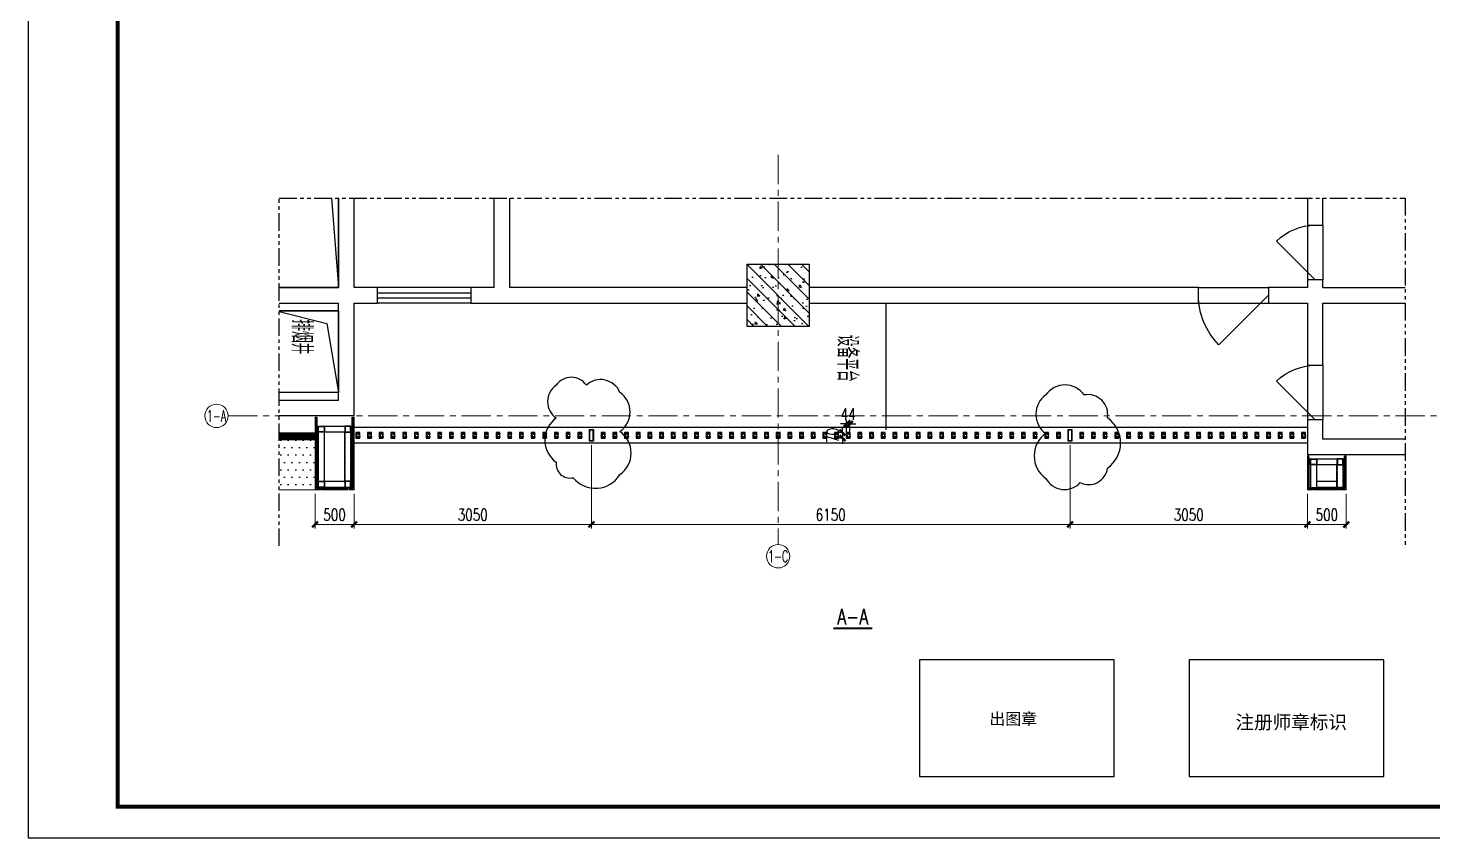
# Model space of a CAD drawing. Header units: millimetres. Extents: x 105307 to 134823, y 171302 to 228148.
# Drawn here: x 105323 to 123374, y 171302 to 181707 of the extents above; entities that cross this region are included whole.
import ezdxf
from ezdxf.enums import TextEntityAlignment as Align

# ---------------------------------------------------------------- set-up
doc = ezdxf.new("R2010")
doc.units = ezdxf.units.MM
for name, pattern in [('CENTER', [2, 1.25, -0.25, 0.25, -0.25]), ('DOTE', [2.42, 2, -0.2, 0.02, -0.2]), ('HIDDEN', [0.375, 0.25, -0.125]), ('PHANTOM2', [1.25, 0.625, -0.125, 0.125, -0.125, 0.125, -0.125])]:
    doc.linetypes.add(name, pattern=pattern)
doc.layers.get('DEFPOINTS').update_dxf_attribs({"lineweight": 0})
for name, color, linetype in [('00_AXIS_轴线', 1, 'DOTE'), ('00_BL-J 玻璃截面', 122, 'Continuous'), ('00_GJ-J 钢截面', 30, 'Continuous'), ('00_SCREW_配件', 11, 'Continuous'), ('00_TC 填充', 252, 'Continuous'), ('00_ZDX 折断线', 6, 'PHANTOM2'), ('A-DIM_ELEV', 7, 'Continuous'), ('A-PUB_TEXT', 7, 'Continuous'), ('ATT', 13, 'Continuous'), ('DOTE', 1, 'DOTE'), ('G-1#-CO-(BF)$0$G-mlb-柱填充下', 251, 'Continuous'), ('J1--结构边线、平面开洞$0$A-HOLE', 7, 'Continuous'), ('J1-02-二至十层平面图$0$A-WALL', 4, 'Continuous'), ('J1-02-二至十层平面图$0$A-WINDOW', 2, 'Continuous'), ('J1-1栋立剖面图$0$A-LHATCH', 252, 'Continuous'), ('TXT', 7, 'Continuous'), ('XC', 3, 'Continuous'), ('填充', 8, 'Continuous')]:
    doc.layers.add(name, color=color, linetype=linetype)
for name, color, linetype, lineweight in [('00_BZ 标注', 1, 'Continuous', 20), ('00_JG  结构', 5, 'Continuous', 30), ('00_LB 铝板', 3, 'Continuous', 20), ('00_WZ 文字', 2, 'Continuous', 20), ('00_XC-T 型材投影', 143, 'Continuous', 40), ('00_XX 虚线', 8, 'HIDDEN', 9), ('00_ZX 轴线', 1, 'CENTER', 9), ('Gasket（胶）', 2, 'Continuous', 9), ('HATCH', 251, 'Continuous', 9)]:
    doc.layers.add(name, color=color, linetype=linetype, lineweight=lineweight)
doc.layers.add('noprint', color=8, linetype='Continuous', plot=False)
doc.layers.add('VHSoft_boundary', color=8, linetype='Continuous', plot=False)
doc.styles.add('AFDC', font='romans.shx', dxfattribs={"width": 0.75, "bigfont": 'chinese.shx'})
doc.styles.add('ST', font='')
doc.styles.add('省院标准字体1', font='romans.shx', dxfattribs={"width": 0.8, "bigfont": 'gbhzfs.shx'})
doc.styles.get('ST').set_extended_font_data('SimSun')
doc.dimstyles.new('DIM50', dxfattribs={"dimscale": 50, "dimtxt": 3, "dimasz": 1.5, "dimexe": 1, "dimexo": 1, "dimgap": 1, "dimtad": 1, "dimdec": 0, "dimzin": 12, "dimdsep": 46, "dimtxsty": 'AFDC', "dimblk": 'ARCHTICK', "dimcen": 1, "dimclrd": 1, "dimclre": 1, "dimclrt": 2, "dimadec": 0, "dimazin": 1, "dimtfac": 1, "dimtdec": 0, "dimtix": 1, "dimtmove": 2, "dimatfit": 3, "dimfxl": 0, "dimtolj": 1, "dimtzin": 0, "dimlwd": -1, "dimlwe": -1, "dimarcsym": 0})

# ---------------------------------------------------------------- blocks, each defined once
blk = doc.blocks.new('J1-02-二至十层平面图$0$$DorLib2D$00000114')
at = {"color": 0}
blk.add_line((0.5, 0), (-0.207, 0.707), dxfattribs=at)
blk.add_arc((0.5, 0), 1, 135, 180, dxfattribs=at)
blk = doc.blocks.new('J1-02-二至十层平面图$0$$WINLIB2D$00000001')
at = {"color": 0}
for points in [[(-0.5, 0.5), (-0.5, -0.5)], [(-0.5, 0.5), (0.5, 0.5)], [(0.5, -0.5), (0.5, 0.5)], [(0.5, 0.167), (-0.5, 0.167)], [(0.5, -0.167), (-0.5, -0.167)], [(-0.5, -0.5), (0.5, -0.5)]]:
    blk.add_lwpolyline(points, dxfattribs=at)
blk = doc.blocks.new('轴线')
at = {"layer": '00_BZ 标注', "color": 1}
blk.add_circle((0, 0.03), 3, dxfattribs=at)
at = {"layer": '00_WZ 文字', "style": 'AFDC', "width": 0.6}
blk.add_attdef('A', text='', height=3, dxfattribs=at).set_placement((0.01, 0.15), align=Align.MIDDLE)
blk = doc.blocks.new('xafefwf0214')
at = {"layer": '填充'}
h = blk.add_hatch(dxfattribs=at)
h.set_pattern_fill('ANSI37', color=256, scale=9.84375, angle=270)
h.set_pattern_definition([(135, (45952.6584, -174947.2089), (-0.870072797, -0.870072797), []), (225, (45952.6584, -174947.2089), (0.870072797, -0.870072797), [])])
edge = h.paths.add_edge_path()
edge.add_line((-20, 14), (-20, 12))
edge.add_line((-20, 12), (-20, 11))
edge.add_line((-20, 11), (-20, 11))
edge.add_line((-20, 11), (-20, 10))
edge.add_line((-20, 10), (-20, 10))
edge.add_line((-20, 10), (-20, 9))
edge.add_line((-20, 9), (-20, 9))
edge.add_line((-20, 9), (-20, 9))
edge.add_line((-20, 9), (-19, 8))
edge.add_line((-19, 8), (-19, 8))
edge.add_line((-19, 8), (-19, 8))
edge.add_line((-19, 8), (-18, 8))
edge.add_line((-18, 8), (-18, 8))
edge.add_line((-18, 8), (-17, 8))
edge.add_line((-17, 8), (-15, 8))
edge.add_arc((-15, 4), 3.9, 449.4316, 629.5127)
edge.add_line((-15, 0), (-27, 0))
edge.add_arc((-66, 26), 47.1, 327.0294, 345.4268)
h = blk.add_hatch(dxfattribs=at)
h.set_pattern_fill('HONEY', color=256, scale=9.84375, angle=270)
h.set_pattern_definition([(90, (45952.6584, -174947.7464), (-1.0656171914, 1.845703125), [1.23046875, -2.4609375]), (210, (45952.6584, -174947.7464), (-1.0656171984, -1.845703121), [1.23046875, -2.4609375]), (150, (45952.6584, -174947.7464), (-2.13123439, 4e-09), [-2.4609375, 1.23046875])])
edge = h.paths.add_edge_path()
edge.add_arc((-15, 4), 3.91, 180, 540, ccw=False)
for p, q in [((-11, 0), (0, 8)), ((-11, 8), (0, 0))]:
    blk.add_line(p, q, dxfattribs=at)
blk.add_lwpolyline([(-11, 0), (0, 0), (0, 8), (-11, 8)], close=True, dxfattribs=at)
blk.add_circle((-15, 4, 0), 3.91, dxfattribs=at)
blk.add_arc((-66, 26), 47.1, 327.0294, 345.4268, dxfattribs=at)
blk = doc.blocks.new('A$C56B20768')
at = {"layer": '00_TC 填充'}
h = blk.add_hatch(dxfattribs=at)
h.set_pattern_fill('ANSI32', color=256, scale=2)
h.set_pattern_definition([(45, (82730.632, -62140.806), (-6.7351921, 6.7351921), []), (45, (82735.122, -62140.806), (-6.7351921, 6.7351921), [])])
h.paths.add_polyline_path([(35, 75), (-35, 75), (-35, 5), (35, 5)], flags=16)
edge = h.paths.add_edge_path()
edge.add_line((35, 80), (-35, 80))
edge.add_arc((-35, 75), 5, 90, 180)
edge.add_line((-40, 75), (-40, 5))
edge.add_arc((-35, 5), 5, 180, 270)
edge.add_line((-35, 0), (35, 0))
edge.add_arc((35, 5), 5, 270, 360)
edge.add_line((40, 5), (40, 75))
edge.add_arc((35, 75), 5, 0, 90)
at = {"layer": '00_GJ-J 钢截面', "ltscale": 20}
blk.add_lwpolyline([(35, 80), (-35, 80, 0.414214), (-40, 75), (-40, 5, 0.414214), (-35, 0), (35, 0, 0.414214), (40, 5), (40, 75, 0.414214)], format="xyb", close=True, dxfattribs=at)
blk.add_lwpolyline([(35, 75), (-35, 75), (-35, 5), (35, 5)], close=True, dxfattribs=at)
blk = doc.blocks.new('*U21')
at = {"layer": 'HATCH'}
h = blk.add_hatch(dxfattribs=at)
h.set_pattern_fill('ANSI37', color=256, scale=10)
h.set_pattern_definition([(45, (182.875, 124.2346), (-0.8838835, 0.8838835), []), (135, (182.875, 124.2346), (-0.8838835, -0.8838835), [])])
edge = h.paths.add_edge_path()
edge.add_line((1, -6), (18, -6))
edge.add_line((18, -6), (18, -7))
edge.add_arc((18, -7), 0.2, 0, 90)
edge.add_line((18, -6), (9, -6))
edge.add_arc((9, -7), 0.2, 90, 180)
edge.add_line((9, -7), (9, -7))
edge.add_arc((9, -7), 0.2, -90, 0, ccw=False)
edge.add_line((9, -8), (8, -8))
edge.add_arc((8, -8), 0.2, 90, 180)
edge.add_line((8, -8), (8, -10))
edge.add_line((8, -10), (8, -10))
edge.add_line((8, -10), (8, -14))
edge.add_line((8, -14), (8, -15))
edge.add_line((8, -15), (8, -16))
edge.add_arc((8, -16), 0.2, 180, 270)
edge.add_line((8, -16), (9, -16))
edge.add_arc((9, -17), 0.2, 0, 90, ccw=False)
edge.add_line((9, -17), (9, -17))
edge.add_arc((9, -17), 0.2, 180, 270)
edge.add_line((9, -18), (18, -18))
edge.add_arc((18, -17), 0.2, 270, 360)
edge.add_line((18, -17), (18, -18))
edge.add_line((18, -18), (1, -18))
edge.add_line((1, -18), (1, -6))
h = blk.add_hatch(dxfattribs=at)
h.set_pattern_fill('HEX', color=256, scale=3)
h.set_pattern_definition([(0, (-168.42523, -137.30114), (0, 0.649519), [0.375, -0.75]), (120, (-168.42523, -137.30114), (-0.5625, -0.3247595), [0.375, -0.75]), (60, (-168.05023, -137.30114), (-0.5625, 0.3247595), [0.375, -0.75])])
edge = h.paths.add_edge_path()
edge.add_arc((9, -9), 0.2, 450, 540, ccw=False)
edge.add_line((9, -8), (10, -8))
edge.add_arc((10, -8), 0.2, 270, 360)
edge.add_line((10, -8), (10, -8))
edge.add_arc((10, -8), 0.2, 450, 540, ccw=False)
edge.add_line((10, -8), (17, -8))
edge.add_arc((17, -8), 0.2, 360, 450, ccw=False)
edge.add_line((17, -8), (17, -10))
edge.add_line((17, -10), (17, -10))
edge.add_line((17, -10), (17, -14))
edge.add_line((17, -14), (17, -15))
edge.add_line((17, -15), (17, -16))
edge.add_arc((17, -16), 0.2, 270, 360, ccw=False)
edge.add_line((17, -16), (10, -16))
edge.add_arc((10, -16), 0.2, 180, 270, ccw=False)
edge.add_line((10, -16), (10, -16))
edge.add_arc((10, -16), 0.2, 360, 450)
edge.add_line((10, -16), (9, -16))
edge.add_arc((9, -15), 0.2, 180, 270, ccw=False)
edge.add_line((9, -15), (9, -9))
at = {"layer": '00_BL-J 玻璃截面', "color": 252}
for p, q in [((0, -1), (481, -1)), ((0, -5), (481, -5)), ((0, -19), (481, -19)), ((0, -23), (481, -23))]:
    blk.add_line(p, q, dxfattribs=at)
at = {"layer": '00_BL-J 玻璃截面'}
for points in [[(481, 0), (1, 0), (0, -1), (0, -5), (1, -6), (481, -6)], [(481, -18), (1, -18), (0, -19), (0, -23), (1, -24), (481, -24)]]:
    blk.add_lwpolyline(points, dxfattribs=at)
at = {"layer": 'DEFPOINTS'}
for p in [(0, 0), (0, -24)]:
    blk.add_point(p, dxfattribs=at)
at = {"layer": 'Gasket（胶）'}
for points in [[(1, -6), (1, -6), (18, -6), (18, -7, 0.414214), (18, -6), (9, -6, 0.414214), (9, -7), (9, -7, -0.414214), (9, -8), (8, -8, 0.414214), (8, -8), (8, -10), (8, -10), (8, -14), (8, -15), (8, -16, 0.414214), (8, -16), (9, -16, -0.414214), (9, -17), (9, -17, 0.414214), (9, -18), (18, -18, 0.414214), (18, -17), (18, -18), (1, -18), (1, -18)], [(9, -17), (9, -17, 0.414214), (9, -18), (18, -18, 0.414214), (18, -17), (18, -15), (17, -15), (17, -16, -0.414214), (17, -16), (10, -16, -0.414214), (10, -16), (10, -16, 0.414214), (10, -16), (9, -16, -0.414214), (9, -15), (9, -9, -0.414214), (9, -8), (10, -8, 0.414214), (10, -8), (10, -8, -0.414214), (10, -8), (17, -8, -0.414214), (17, -8), (17, -10), (18, -10), (18, -7, 0.414214), (18, -6), (9, -6, 0.414214), (9, -7), (9, -7, -0.414214), (9, -8), (8, -8, 0.414214), (8, -8), (8, -16, 0.414214), (8, -16), (9, -16, -0.414214)], [(9, -9, -0.414214), (9, -8), (10, -8, 0.414214), (10, -8), (10, -8, -0.414214), (10, -8), (17, -8, -0.414214), (17, -8), (17, -10), (18, -10), (18, -10), (17, -10), (17, -14), (18, -14), (18, -15), (17, -15), (17, -16, -0.414214), (17, -16), (10, -16, -0.414214), (10, -16), (10, -16, 0.414214), (10, -16), (9, -16, -0.414214), (9, -15)]]:
    blk.add_lwpolyline(points, format="xyb", close=True, dxfattribs=at)
blk.add_lwpolyline([(17, -10), (18, -10), (18, -14), (17, -14)], close=True, dxfattribs=at)
blk = doc.blocks.new('_ArchTick')
at = {"color": 0, "linetype": 'ByBlock', "const_width": 0.4}
blk.add_lwpolyline([(-0.5, -0.5), (0.5, 0.5)], dxfattribs=at)
blk = doc.blocks.new('*D29')
at = {"layer": '00_BZ 标注', "color": 1, "transparency": 16777216}
for p, q in [((109011, 175724), (109011, 175279)), ((109511, 175724), (109511, 175279)), ((109011, 175329), (109511, 175329))]:
    blk.add_line(p, q, dxfattribs=at)
at = {"layer": 'DEFPOINTS', "color": 0, "transparency": 16777216}
for p in [(109011, 175774), (109511, 175774), (109511, 175329)]:
    blk.add_point(p, dxfattribs=at)
at = {"layer": '00_BZ 标注', "color": 1, "transparency": 16777216, "xscale": 75, "yscale": 75, "zscale": 75, "rotation": 180}
blk.add_blockref('_ArchTick', (109011, 175329), dxfattribs=at)
at = {"layer": '00_BZ 标注', "color": 1, "transparency": 16777216, "xscale": 75, "yscale": 75, "zscale": 75}
blk.add_blockref('_ArchTick', (109511, 175329), dxfattribs=at)
at = {"layer": '00_BZ 标注', "color": 2, "transparency": 16777216, "insert": (109261, 175454), "char_height": 150, "attachment_point": 5, "style": 'AFDC'}
blk.add_mtext('\\A1;500', dxfattribs=at)
blk = doc.blocks.new('*D37')
at = {"layer": '00_BZ 标注', "color": 1, "transparency": 16777216}
for p, q in [((112561, 176349), (112561, 175279)), ((109511, 175724), (109511, 175279)), ((109511, 175329), (112561, 175329))]:
    blk.add_line(p, q, dxfattribs=at)
at = {"layer": 'DEFPOINTS', "color": 0, "transparency": 16777216}
for p in [(112561, 176399), (109511, 175774), (112561, 175329)]:
    blk.add_point(p, dxfattribs=at)
at = {"layer": '00_BZ 标注', "color": 1, "transparency": 16777216, "xscale": 75, "yscale": 75, "zscale": 75, "rotation": 180}
blk.add_blockref('_ArchTick', (109511, 175329), dxfattribs=at)
at = {"layer": '00_BZ 标注', "color": 1, "transparency": 16777216, "xscale": 75, "yscale": 75, "zscale": 75}
blk.add_blockref('_ArchTick', (112561, 175329), dxfattribs=at)
at = {"layer": '00_BZ 标注', "color": 2, "transparency": 16777216, "insert": (111036, 175454), "char_height": 150, "attachment_point": 5, "style": 'AFDC'}
blk.add_mtext('\\A1;3050', dxfattribs=at)
blk = doc.blocks.new('*D38')
at = {"layer": '00_BZ 标注', "color": 1, "transparency": 16777216}
for p, q in [((112561, 176349), (112561, 175279)), ((118711, 176349), (118711, 175279)), ((112561, 175329), (118711, 175329))]:
    blk.add_line(p, q, dxfattribs=at)
at = {"layer": 'DEFPOINTS', "color": 0, "transparency": 16777216}
for p in [(112561, 176399), (118711, 176399), (118711, 175329)]:
    blk.add_point(p, dxfattribs=at)
at = {"layer": '00_BZ 标注', "color": 1, "transparency": 16777216, "xscale": 75, "yscale": 75, "zscale": 75, "rotation": 180}
blk.add_blockref('_ArchTick', (112561, 175329), dxfattribs=at)
at = {"layer": '00_BZ 标注', "color": 1, "transparency": 16777216, "xscale": 75, "yscale": 75, "zscale": 75}
blk.add_blockref('_ArchTick', (118711, 175329), dxfattribs=at)
at = {"layer": '00_BZ 标注', "color": 2, "transparency": 16777216, "insert": (115636, 175454), "char_height": 150, "attachment_point": 5, "style": 'AFDC'}
blk.add_mtext('\\A1;6150', dxfattribs=at)
blk = doc.blocks.new('*D39')
at = {"layer": '00_BZ 标注', "color": 1, "transparency": 16777216}
for p, q in [((118711, 176349), (118711, 175279)), ((121761, 175724), (121761, 175279)), ((118711, 175329), (121761, 175329))]:
    blk.add_line(p, q, dxfattribs=at)
at = {"layer": 'DEFPOINTS', "color": 0, "transparency": 16777216}
for p in [(118711, 176399), (121761, 175774), (121761, 175329)]:
    blk.add_point(p, dxfattribs=at)
at = {"layer": '00_BZ 标注', "color": 1, "transparency": 16777216, "xscale": 75, "yscale": 75, "zscale": 75, "rotation": 180}
blk.add_blockref('_ArchTick', (118711, 175329), dxfattribs=at)
at = {"layer": '00_BZ 标注', "color": 1, "transparency": 16777216, "xscale": 75, "yscale": 75, "zscale": 75}
blk.add_blockref('_ArchTick', (121761, 175329), dxfattribs=at)
at = {"layer": '00_BZ 标注', "color": 2, "transparency": 16777216, "insert": (120236, 175454), "char_height": 150, "attachment_point": 5, "style": 'AFDC'}
blk.add_mtext('\\A1;3050', dxfattribs=at)
blk = doc.blocks.new('*D30')
at = {"layer": '00_BZ 标注', "color": 1, "transparency": 16777216}
for p, q in [((121761, 175724), (121761, 175279)), ((122261, 175724), (122261, 175279)), ((121761, 175329), (122261, 175329))]:
    blk.add_line(p, q, dxfattribs=at)
at = {"layer": 'DEFPOINTS', "color": 0, "transparency": 16777216}
for p in [(121761, 175774), (122261, 175774), (122261, 175329)]:
    blk.add_point(p, dxfattribs=at)
at = {"layer": '00_BZ 标注', "color": 1, "transparency": 16777216, "xscale": 75, "yscale": 75, "zscale": 75, "rotation": 180}
blk.add_blockref('_ArchTick', (121761, 175329), dxfattribs=at)
at = {"layer": '00_BZ 标注', "color": 1, "transparency": 16777216, "xscale": 75, "yscale": 75, "zscale": 75}
blk.add_blockref('_ArchTick', (122261, 175329), dxfattribs=at)
at = {"layer": '00_BZ 标注', "color": 2, "transparency": 16777216, "insert": (122011, 175454), "char_height": 150, "attachment_point": 5, "style": 'AFDC'}
blk.add_mtext('\\A1;500', dxfattribs=at)
blk = doc.blocks.new('*U55')
at = {"layer": '00_AXIS_轴线', "ltscale": 0.1}
for p, q in [((0, -7), (0, 3)), ((-5, -2), (5, -2))]:
    blk.add_line(p, q, dxfattribs=at)
at = {"layer": '00_SCREW_配件'}
for p, q in [((0, -1), (-1, 0)), ((0, -1), (1, 0)), ((-1, -2), (-2, -1)), ((-1, -2), (-2, -3)), ((-1, -2), (-1, -1)), ((0, -1), (-1, -1)), ((-1, -2), (-1, -3)), ((0, -3), (-1, -4)), ((0, -3), (-1, -3)), ((0, -1), (1, -1)), ((1, -3), (0, -3)), ((0, -3), (1, -4)), ((1, -2), (1, -1)), ((1, -2), (2, -1)), ((1, -2), (2, -3)), ((1, -2), (1, -3))]:
    blk.add_line(p, q, dxfattribs=at)
for points in [[(-2, -1), (-1, -1, 0.414214), (-1, -1), (-1, 0), (1, 0), (1, -1, 0.414214), (1, -1), (2, -1), (2, -3), (1, -3, 0.414214), (1, -3), (1, -4), (-1, -4), (-1, -3, 0.414214), (-1, -3), (-2, -3)], [(0, -3, -0.414214), (1, -2), (1, -2), (1, -2), (1, -2, -0.414214), (0, -1), (0, -1), (0, -1), (0, -1, -0.414214), (-1, -2), (-1, -2), (-1, -2), (-1, -2, -0.414214), (0, -3), (0, -3), (0, -3)]]:
    blk.add_lwpolyline(points, format="xyb", close=True, dxfattribs=at)
blk.add_circle((0, -2), 4, dxfattribs=at)
blk = doc.blocks.new('*U36')
at = {"layer": '00_AXIS_轴线', "ltscale": 0.1}
blk.add_line((0, 1), (0, -17), dxfattribs=at)
at = {"layer": '00_SCREW_配件'}
for p, q in [((-4, 0), (4, 0)), ((-2, -3), (-2, -4)), ((-2, -4), (2, -4)), ((-2, -5), (2, -4)), ((-2, -5), (-2, -4)), ((-2, -5), (2, -5)), ((-2, -5), (-2, -6)), ((-2, -5), (-2, -5)), ((-2, -6), (2, -5)), ((-2, -6), (2, -6)), ((-2, -6), (2, -6)), ((-2, -6), (-2, -6)), ((-2, -6), (-2, -6)), ((-2, -6), (-2, -7)), ((-2, -7), (2, -7)), ((-2, -8), (2, -7)), ((-2, -7), (2, -7)), ((-2, -7), (-2, -8)), ((-2, -7), (-2, -7)), ((-2, -9), (2, -8)), ((-2, -9), (2, -8)), ((-2, -8), (-2, -9)), ((-2, -9), (2, -9)), ((-2, -10), (2, -9)), ((-2, -9), (-2, -10)), ((-2, -9), (-2, -9)), ((-2, -9), (-2, -9)), ((-2, -11), (2, -10)), ((-2, -10), (2, -10)), ((-2, -10), (-2, -11)), ((-2, -10), (-2, -10)), ((-2, -11), (2, -11)), ((-2, -12), (2, -11)), ((-2, -11), (-2, -11)), ((-2, -12), (-2, -11)), ((-2, -12), (2, -12)), ((-1, -13), (-2, -12)), ((-2, -12), (-2, -12)), ((-2, -12), (-2, -12)), ((-2, -13), (2, -13)), ((-2, -13), (-1, -13)), ((-2, -13), (-1, -13)), ((-1, -13), (1, -12)), ((-1, -14), (-1, -13)), ((-1, -13), (1, -13)), ((-1, -14), (1, -14)), ((-1, -14), (1, -14)), ((-1, -14), (-1, -14)), ((-1, -14), (0, -15)), ((0, -16), (1, -14)), ((0, -15), (1, -14)), ((0, -16), (0, -15)), ((2, -13), (1, -12)), ((1, -12), (2, -12)), ((1, -14), (1, -13)), ((2, -13), (1, -13)), ((1, -14), (1, -14)), ((1, -14), (1, -14)), ((2, -3), (2, -4)), ((2, -4), (2, -5)), ((2, -4), (2, -4)), ((2, -5), (2, -5)), ((2, -6), (2, -5)), ((2, -6), (2, -6)), ((2, -6), (2, -7)), ((2, -7), (2, -7)), ((2, -7), (2, -8)), ((2, -7), (2, -7)), ((2, -8), (2, -9)), ((2, -8), (2, -8)), ((2, -10), (2, -9)), ((2, -9), (2, -9)), ((2, -10), (2, -10)), ((2, -10), (2, -11)), ((2, -11), (2, -11)), ((2, -11), (2, -12)), ((2, -12), (2, -12))]:
    blk.add_line(p, q, dxfattribs=at)
blk.add_lwpolyline([(2, -3), (-2, -3), (-4, 0), (-4, 0), (4, 0), (4, 0)], close=True, dxfattribs=at)
blk = doc.blocks.new('xafewfwfwf02514')
at = {"layer": '00_XX 虚线', "ltscale": 45}
blk.add_line((16, -8), (16, -68), dxfattribs=at)
blk.add_lwpolyline([(-11, -8), (-11, -68), (19, -68), (19, -8)], close=True, dxfattribs=at)
at = {"layer": 'XC'}
blk.add_lwpolyline([(21, 0), (-27, 0, 0.414214), (-28, 0), (-28, -76, 0.414214), (-27, -76), (21, -76, 0.414214), (22, -76), (22, 0, 0.414214)], format="xyb", close=True, dxfattribs=at)
blk.add_lwpolyline([(19, -3), (-25, -3), (-25, -73), (19, -73)], close=True, dxfattribs=at)
at = {"xscale": -1}
for name, p, rotation in [('*U55', (2, -18), 90), ('*U55', (2, -58), 90), ('*U36', (22, -18), 270)]:
    blk.add_blockref(name, p, dxfattribs=dict(at, rotation=rotation))
at = {"rotation": 270}
blk.add_blockref('*U36', (22, -58), dxfattribs=at)
blk = doc.blocks.new('*U18')
at = {"layer": '00_WZ 文字', "const_width": 0.5}
blk.add_lwpolyline([(-10, 0), (0, 0)], dxfattribs=at)
at = {"layer": '00_WZ 文字', "style": 'AFDC', "width": 0.75}
blk.add_attdef('节点图', text='', height=4, dxfattribs=at).set_placement((0, 1), align=Align.RIGHT)
blk.add_attdef('比例', (0, 0), '', height=3, dxfattribs=at)
blk = doc.blocks.new('150X50X5')
at = {"layer": '00_GJ-J 钢截面', "ltscale": 5}
h = blk.add_hatch(dxfattribs=at)
h.set_pattern_fill('ANSI33', color=8, scale=2, angle=90, pattern_type=2)
h.set_pattern_definition([(135, (-98552.249, -184595.057), (-8.9802561, -8.9802561), []), (135, (-98552.249, -184586.077), (-8.9802561, -8.9802561), [6.35, -3.175])])
edge = h.paths.add_edge_path(flags=16)
edge.add_line((-69, 45), (69, 45))
edge.add_arc((69, 44), 1, 0, 90, ccw=False)
edge.add_line((70, 44), (70, 6))
edge.add_arc((69, 6), 1, -90, 0, ccw=False)
edge.add_line((69, 5), (-69, 5))
edge.add_arc((-69, 6), 1, 180, 270, ccw=False)
edge.add_line((-70, 6), (-70, 44))
edge.add_arc((-69, 44), 1, 90, 180, ccw=False)
edge = h.paths.add_edge_path()
edge.add_line((-72, 50), (72, 50))
edge.add_arc((72, 47), 3, 0, 90, ccw=False)
edge.add_line((75, 47), (75, 3))
edge.add_arc((72, 3), 3, -90, 0, ccw=False)
edge.add_line((72, 0), (-72, 0))
edge.add_arc((-72, 3), 3, 180, 270, ccw=False)
edge.add_line((-75, 3), (-75, 47))
edge.add_arc((-72, 47), 3, 90, 180, ccw=False)
at = {"layer": '00_GJ-J 钢截面'}
for points in [[(-72, 50), (72, 50, -0.414214), (75, 47), (75, 3, -0.414214), (72, 0), (-72, 0, -0.414214), (-75, 3), (-75, 47, -0.414214)], [(-69, 45), (69, 45, -0.414214), (70, 44), (70, 6, -0.414214), (69, 5), (-69, 5, -0.414214), (-70, 6), (-70, 44, -0.414214)]]:
    blk.add_lwpolyline(points, format="xyb", close=True, dxfattribs=at)
blk = doc.blocks.new('vhtemplate_7 修改变更单_附图A2')
at = {"layer": 'noprint'}
for points in [[(229.19, 15.83), (279.19, 15.83), (279.19, 45.83), (229.19, 45.83)], [(298.45, 15.83), (348.45, 15.83), (348.45, 45.83), (298.45, 45.83)]]:
    blk.add_lwpolyline(points, close=True, dxfattribs=at)
at = {"layer": 'TXT', "const_width": 1}
blk.add_lwpolyline([(582.08, 8.08), (23.08, 8.08), (23.08, 408.08), (582.08, 408.08)], close=True, dxfattribs=at)
at = {"layer": 'VHSoft_boundary'}
blk.add_lwpolyline([(0.08, 0.08), (590.08, 0.08), (590.08, 416.08), (0.08, 416.08)], close=True, dxfattribs=at)
at = {"layer": 'ATT', "style": 'ST'}
for tag, height, p in [('项目名称', 3, (428.68, 29.13)), ('变更号', 3, (571.19, 29.24)), ('设计号', 3, (522.04, 28.98)), ('设计人', 3, (395.68, 19.08)), ('审核人', 3, (448.75, 19.54)), ('项目负责', 3, (511.21, 19.57)), ('图号', 3, (571.19, 19.27)), ('校对人', 3, (395.62, 10.36)), ('审定人', 3, (448.91, 10.86)), ('专业负责', 3, (510.88, 10.58)), ('图别', 3, (571.07, 10.6)), ('XX', 3.5, (509.33, 3.21)), ('YY', 3.5, (533.07, 3.12))]:
    blk.add_attdef(tag, text='', height=height, dxfattribs=at).set_placement(p, align=Align.CENTER)
at = {"layer": 'ATT', "style": 'ST', "width": 0.8}
blk.add_attdef('XXXX年XX月XX日', text='', height=3.5, dxfattribs=at).set_placement((567.92, 2.11), align=Align.CENTER)
at = {"layer": 'noprint', "style": 'ST'}
blk.add_text('出图章', height=3, dxfattribs=at).set_placement((247.1, 29.17))
blk.add_attdef('注册师章标识', text='', height=3.5, dxfattribs=at).set_placement((324.69, 28.08), align=Align.CENTER)
blk = doc.blocks.new('*D81')
at = {"color": 1, "transparency": 16777216}
for p, q in [((115787, 176509), (115787, 176584)), ((115789, 176509), (115737, 176509)), ((115789, 176439), (115737, 176439)), ((115787, 176509), (115787, 176439)), ((115787, 176439), (115787, 176364))]:
    blk.add_line(p, q, dxfattribs=at)
at = {"layer": 'DEFPOINTS', "color": 0, "transparency": 16777216}
for p in [(115787, 176439), (115839, 176509), (115839, 176439)]:
    blk.add_point(p, dxfattribs=at)
at = {"color": 1, "transparency": 16777216, "xscale": 75, "yscale": 75, "zscale": 75}
for p, rotation in [((115787, 176509), 270), ((115787, 176439), 90)]:
    blk.add_blockref('_ArchTick', p, dxfattribs=dict(at, rotation=rotation))
at = {"color": 2, "transparency": 16777216, "insert": (115662, 176474), "char_height": 150, "attachment_point": 5, "rotation": 90, "style": 'AFDC'}
blk.add_mtext('\\A1;70', dxfattribs=at)
blk = doc.blocks.new('*D82')
at = {"color": 1, "transparency": 16777216}
for p, q in [((115839, 176622), (115764, 176622)), ((115839, 176489), (115839, 176672)), ((115839, 176622), (115883, 176622)), ((115883, 176489), (115883, 176672)), ((115883, 176622), (115958, 176622))]:
    blk.add_line(p, q, dxfattribs=at)
at = {"layer": 'DEFPOINTS', "color": 0, "transparency": 16777216}
for p in [(115883, 176622), (115839, 176439), (115883, 176439)]:
    blk.add_point(p, dxfattribs=at)
at = {"color": 1, "transparency": 16777216, "xscale": 75, "yscale": 75, "zscale": 75}
blk.add_blockref('_ArchTick', (115839, 176622), dxfattribs=at)
at = {"color": 1, "transparency": 16777216, "xscale": 75, "yscale": 75, "zscale": 75, "rotation": 180}
blk.add_blockref('_ArchTick', (115883, 176622), dxfattribs=at)
at = {"color": 2, "transparency": 16777216, "insert": (115861, 176747), "char_height": 150, "attachment_point": 5, "style": 'AFDC'}
blk.add_mtext('\\A1;44', dxfattribs=at)

msp = doc.modelspace()

# ---------------------------------------------------------------- hatches: boundary and pattern name
at = {"layer": 'G-1#-CO-(BF)$0$G-mlb-柱填充下'}
h = msp.add_hatch(dxfattribs=at)
h.set_pattern_fill('钢筋混凝土', color=256, scale=50, angle=-90)
h.set_pattern_definition([(315, (111782.35, 187280.27), (88.3883, 88.3883), []), (320, (111782.35, 187280.27), (-31.376, -358.63), [37.5, -412.5]), (265, (111782.35, 187280.27), (376.096, 69.376), [30, -330]), (10.4514, (111779.74, 187250.4), (344.72, -289.255), [31.87, -350.571]), (316.184, (111882.35, 187280.27), (-82.76, -533.62), [56.25, -618.75]), (6.6356, (111875.46, 187235.8), (487.06, -467.33), [47.805, -525.856]), (261.184, (111882.35, 187280.27), (487.06, -467.33), [45, -495]), (291, (111857.35, 187230.27), (-201.3094, -298.4535), [37.5, -412.5]), (236, (111857.35, 187230.27), (362.575, -121.658), [30, -330]), (341.4514, (111840.58, 187205.4), (161.265, -420.111), [31.87, -350.571]), (307.5, (111782.35, 187280.27), (166.447, -6.08), [0, -326, 0, -335, 0, -331.25]), (277.5, (111782.35, 187280.27), (197.206, -131.5348), [0, -191, 0, -318.5, 0, -126.25]), (237.5, (111782.35, 187391.77), (-11.2774, -266.9112), [0, -125, 0, -390, 0, -517.5]), (227.5, (111782.35, 187441.77), (50.0525, -291.593), [0, -162.5, 0, -259, 0, -367.5])])
h.paths.add_polyline_path([(115361.2, 178674), (115361.2, 177874), (114561.2, 177874), (114561.2, 178674)])
at = {"layer": 'J1-1栋立剖面图$0$A-LHATCH'}
h = msp.add_hatch(dxfattribs=at)
h.set_pattern_fill('DOTS', color=256, scale=60, style=0)
h.set_pattern_definition([(0, (196439.22, 137264.44), (47.625, 95.25), [0, -95.25])])
h.paths.add_polyline_path([(108549.6, 176425.8), (108549.6, 175774), (109011.2, 175774), (109011.2, 176425.8)])
at = {"layer": '填充'}
h = msp.add_hatch(dxfattribs=at)
h.set_pattern_fill('ANSI32', color=256, scale=10, angle=270)
h.set_pattern_definition([(315, (-101003.9666, 95179.7383), (2.65165043, 2.65165043), []), (315, (-101003.9666, 95177.9705), (2.65165043, 2.65165043), [])])
h.paths.add_polyline_path([(109051.2, 176435.5), (109051.2, 176495), (109016.2, 176495), (109016.2, 176490), (109046.2, 176490), (109046.2, 176440.5), (109016.2, 176440.5), (109016.2, 176435.5)])

# ---------------------------------------------------------------- linework, layer by layer
at = {"color": 2}
for points in [[(112109, 177118.8, 0.5205671), (112109, 176696.5, 0.5205671), (112109, 176130.7, 0.5205671), (112328.2, 175929.6, 0.5205671), (112927.5, 175969.8, 0.5205671), (112927.5, 176523.3, 0.5205671), (112927.5, 177026.8, 0.5205671), (112496.7, 177118.8, 0.5205671)], [(118400.5, 176993, 0.5205671), (118400.5, 176498.3, 0.5205671), (118400.5, 175921.3, 0.5205671), (118842.2, 175867.1, 0.5205671), (119192.1, 176052.3, 0.5205671), (119192.1, 176700.7, 0.5205671), (118893.7, 176993, 0.5205671)]]:
    msp.add_lwpolyline(points, format="xyb", close=True, dxfattribs=at)
at = {"layer": '00_GJ-J 钢截面', "ltscale": 20}
for points in [[(109391.2, 176594), (109391.2, 176514), (109131.2, 176514), (109131.2, 176594)], [(109131.2, 176514), (109051.2, 176514), (109051.2, 175884), (109131.2, 175884)], [(109391.2, 176514), (109471.2, 176514), (109471.2, 175884), (109391.2, 175884)], [(122141.2, 176174), (122141.2, 176094), (121881.2, 176094), (121881.2, 176174)], [(121881.2, 176094), (121801.2, 176094), (121801.2, 175804), (121881.2, 175804)], [(122141.2, 176094), (122221.2, 176094), (122221.2, 175804), (122141.2, 175804)], [(109131.2, 175804), (109131.2, 175884), (109391.2, 175884), (109391.2, 175804)], [(121881.2, 175804), (121881.2, 175884), (122141.2, 175884), (122141.2, 175804)]]:
    msp.add_lwpolyline(points, close=True, dxfattribs=at)
msp.add_lwpolyline([(109016.2, 176435.5), (109016.2, 176440.5), (109046.2, 176440.5), (109046.2, 176490), (109016.2, 176490), (109016.2, 176495), (109051.2, 176495), (109051.2, 176435.5), (109016.2, 176435.5)], dxfattribs=at)
at = {"layer": '00_JG  结构'}
msp.add_lwpolyline([(115361.2, 178674), (115361.2, 177874), (114561.2, 177874), (114561.2, 178674)], close=True, dxfattribs=at)
at = {"layer": '00_LB 铝板'}
msp.add_line((109014.2, 175774), (108549.6, 175774), dxfattribs=at)
msp.add_lwpolyline([(109031.2, 176706), (109031.2, 176709), (109014.2, 176709, 0.4142136), (109011.2, 176706), (109011.2, 176488, 0.4142136), (109014.2, 176485), (109031.2, 176485), (109031.2, 176488), (109014.2, 176488), (109014.2, 176706), (109031.2, 176706)], format="xyb", dxfattribs=at)
for points in [[(109491.2, 176706), (109508.2, 176706), (109508.2, 175777), (109454.2, 175777), (109454.2, 175794), (109451.2, 175794), (109451.2, 175777, 0.4142136), (109454.2, 175774), (109508.2, 175774, 0.4142136), (109511.2, 175777), (109511.2, 176706, 0.4142136), (109508.2, 176709), (109491.2, 176709)], [(109031.2, 176442.5), (109014.2, 176442.5), (109014.2, 175777), (109068.2, 175777), (109068.2, 175794), (109071.2, 175794), (109071.2, 175777, -0.4142136), (109068.2, 175774), (109014.2, 175774, -0.4142136), (109011.2, 175777), (109011.2, 176442.5, -0.4142136), (109014.2, 176445.5), (109031.2, 176445.5)], [(121781.2, 176206), (121764.2, 176206), (121764.2, 175777), (121818.2, 175777), (121818.2, 175794), (121821.2, 175794), (121821.2, 175777, -0.4142136), (121818.2, 175774), (121764.2, 175774, -0.4142136), (121761.2, 175777), (121761.2, 176206, -0.4142136), (121764.2, 176209), (121781.2, 176209)], [(122241.2, 176206), (122258.2, 176206), (122258.2, 175777), (122204.2, 175777), (122204.2, 175794), (122201.2, 175794), (122201.2, 175777, 0.4142136), (122204.2, 175774), (122258.2, 175774, 0.4142136), (122261.2, 175777), (122261.2, 176206, 0.4142136), (122258.2, 176209), (122241.2, 176209)], [(109089.2, 175794), (109089.2, 175777), (109433.2, 175777), (109433.2, 175794), (109436.2, 175794), (109436.2, 175777, -0.4142136), (109433.2, 175774), (109089.2, 175774, -0.4142136), (109086.2, 175777), (109086.2, 175794)], [(121839.2, 175794), (121839.2, 175777), (122183.2, 175777), (122183.2, 175794), (122186.2, 175794), (122186.2, 175777, -0.4142136), (122183.2, 175774), (121839.2, 175774, -0.4142136), (121836.2, 175777), (121836.2, 175794)]]:
    msp.add_lwpolyline(points, format="xyb", close=True, dxfattribs=at)
at = {"layer": '00_XC-T 型材投影'}
for p, q in [((108549.6, 176501.8, 0), (109011.2, 176501.8, 0)), ((108549.6, 176491.6), (109011.2, 176491.6)), ((108549.6, 176436.2), (109011.2, 176436.2)), ((108549.6, 176425.8, 0), (109011.2, 176425.8, 0))]:
    msp.add_line(p, q, dxfattribs=at)
for points in [[(109031.2, 176494.6), (109031.2, 176706)], [(109451.2, 175794), (109491.2, 175794), (109491.2, 176706)], [(109071.2, 175794), (109031.2, 175794), (109031.2, 176435.5)], [(121821.2, 175794), (121781.2, 175794), (121781.2, 176199)], [(122201.2, 175794), (122241.2, 175794), (122241.2, 176206)], [(109436.2, 175794), (109086.2, 175794)], [(122186.2, 175794), (121836.2, 175794)]]:
    msp.add_lwpolyline(points, dxfattribs=at)
at = {"layer": '00_XX 虚线', "ltscale": 75}
for points in [[(109131.2, 176589), (109391.2, 176589)], [(109056.2, 176514), (109056.2, 175884)], [(109126.2, 175884), (109126.2, 176514)], [(109391.2, 176519), (109131.2, 176519)], [(109396.2, 175884), (109396.2, 176514)], [(109466.2, 176514), (109466.2, 175884)], [(121806.2, 176094), (121806.2, 175804)], [(121876.2, 175804), (121876.2, 176094)], [(121881.2, 176169), (122141.2, 176169)], [(122141.2, 176099), (121881.2, 176099)], [(122146.2, 175804), (122146.2, 176094)], [(122216.2, 176094), (122216.2, 175804)], [(109391.2, 175879), (109131.2, 175879)], [(122141.2, 175879), (121881.2, 175879)], [(109131.2, 175809), (109391.2, 175809)], [(121881.2, 175809), (122141.2, 175809)]]:
    msp.add_lwpolyline(points, dxfattribs=at)
at = {"layer": '00_ZDX 折断线', "ltscale": 360}
msp.add_lwpolyline([(108549.6, 175052.5), (108549.6, 179522.8), (123016.8, 179522.8), (123016.8, 175052.5)], dxfattribs=at)
at = {"layer": '00_ZX 轴线', "ltscale": 300}
for p, q in [((114961.2, 180076.7), (114961.2, 175070.9)), ((107894.2, 176724), (123423.4, 176724))]:
    msp.add_line(p, q, dxfattribs=at)
at = {"layer": 'A-DIM_ELEV'}
msp.add_line((116344.7, 178163.3), (116344.7, 176543.3), dxfattribs=at)
at = {"layer": 'J1--结构边线、平面开洞$0$A-HOLE'}
for points in [[(109311.2, 179522.8), (109311.2, 178374), (108549.6, 178374)], [(109222.2, 179522.8), (109311.2, 178374), (109311.2, 179522.8)], [(108549.6, 178074), (109311.2, 178074), (109311.2, 177024), (108549.6, 177024)], [(108549.6, 178064.4), (109159.9, 177912.8), (109311.2, 177024), (109311.2, 178074), (108549.6, 178074)]]:
    msp.add_lwpolyline(points, dxfattribs=at)
at = {"layer": 'J1-02-二至十层平面图$0$A-WALL'}
for p, q in [((109311.2, 179522.8), (109311.2, 178374)), ((109511.2, 178374), (109511.2, 179522.8)), ((111311.2, 178374), (111311.2, 179522.8)), ((111511.2, 178374), (111511.2, 179522.8)), ((121761.2, 179522.8), (121761.2, 179174)), ((121961.2, 179174), (121961.2, 179522.8)), ((121761.2, 179174), (121961.2, 179174)), ((108549.6, 178374), (109311.2, 178374)), ((109811.2, 178374), (109511.2, 178374)), ((109811.2, 178174), (109811.2, 178374)), ((111311.2, 178374), (111011.2, 178374)), ((111011.2, 178374), (111011.2, 178174)), ((114561.2, 178374), (111511.2, 178374)), ((120361.2, 178374), (115361.2, 178374)), ((120361.2, 178174), (120361.2, 178374)), ((121761.2, 178374), (121261.2, 178374)), ((121261.2, 178374), (121261.2, 178174)), ((121961.2, 178474), (121761.2, 178474)), ((121761.2, 178474), (121761.2, 178374)), ((121961.2, 178374), (121961.2, 178474)), ((121961.2, 178374), (123016.8, 178374)), ((108549.6, 178174), (109311.2, 178174)), ((109311.2, 176924), (109311.2, 178174)), ((109511.2, 178174), (109811.2, 178174)), ((109511.2, 176724), (109511.2, 178174)), ((111011.2, 178174), (111411.2, 178174)), ((111411.2, 178174), (114561.2, 178174)), ((115361.2, 178174), (120361.2, 178174)), ((121261.2, 178174), (121761.2, 178174)), ((121761.2, 178174), (121761.2, 177374)), ((121961.2, 178174), (123016.8, 178174)), ((121961.2, 177374), (121961.2, 178174)), ((121761.2, 177374), (121961.2, 177374)), ((109311.2, 176924), (108549.6, 176924)), ((109511.2, 176724), (108549.6, 176724)), ((121961.2, 176674), (121761.2, 176674)), ((121761.2, 176674), (121761.2, 176224)), ((121961.2, 176424), (121961.2, 176674)), ((123016.8, 176424), (121961.2, 176424)), ((123016.8, 176224), (121761.2, 176224))]:
    msp.add_line(p, q, dxfattribs=at)
for points in [[(121761.2, 176574), (109511.2, 176574)], [(121761.2, 176374), (109511.2, 176374)]]:
    msp.add_lwpolyline(points, dxfattribs=at)
at = {"layer": 'J1-02-二至十层平面图$0$A-WINDOW'}
for p, q in [((121761.2, 179174), (121761.2, 178474)), ((121961.2, 179174), (121961.2, 178474)), ((120361.2, 178374), (121261.2, 178374)), ((120361.2, 178174), (121261.2, 178174)), ((121761.2, 177374), (121761.2, 176674)), ((121961.2, 177374), (121961.2, 176674))]:
    msp.add_line(p, q, dxfattribs=at)
at = {"layer": '填充'}
for p, q in [((109031.2, 176446.9), (109046.2, 176484)), ((109031.2, 176484), (109046.2, 176446.9))]:
    msp.add_line(p, q, dxfattribs=at)
at = {"layer": '填充', "elevation": 0}
msp.add_lwpolyline([(109031.2, 176446.9), (109046.2, 176446.9), (109046.2, 176484), (109031.2, 176484)], close=True, dxfattribs=at)

# ---------------------------------------------------------------- block references
at = {"xscale": -1}
for p in [(109091.2, 176514), (121841.2, 176094), (109091.2, 175804)]:
    msp.add_blockref('A$C56B20768', p, dxfattribs=at)
for p in [(109431.2, 176514), (122181.2, 176094), (109431.2, 175804)]:
    msp.add_blockref('A$C56B20768', p)
at = {"rotation": 90}
for p in [(112586.3, 176474), (118736.2, 176474)]:
    msp.add_blockref('150X50X5', p, dxfattribs=at)
at = {"xscale": -1, "rotation": 0.1198540168064533}
msp.add_blockref('*U21', (109031.2, 176477.2), dxfattribs=at)
at = {"layer": '00_BZ 标注'}
ref = msp.add_blockref('轴线', (107744.2, 176722.5), dxfattribs=dict(at, xscale=-50.00000000000005, yscale=50.00000000000005, zscale=50.00000000000005))
ref.add_attrib('A', '1-A', dxfattribs={"layer": '00_WZ 文字', "height": 150, "style": 'AFDC', "width": 0.6}).set_placement((107744.2, 176722.5), align=Align.MIDDLE)
for name, p in [('xafefwf0214', (109031.6, 176477.2)), ('xafewfwfwf02514', (109564.2, 176512)), ('xafewfwfwf02514', (109714.2, 176512)), ('xafewfwfwf02514', (109864.2, 176512)), ('xafewfwfwf02514', (110014.2, 176512)), ('xafewfwfwf02514', (110164.2, 176512)), ('xafewfwfwf02514', (110314.2, 176512)), ('xafewfwfwf02514', (110464.2, 176512)), ('xafewfwfwf02514', (110614.2, 176512)), ('xafewfwfwf02514', (110764.2, 176512)), ('xafewfwfwf02514', (110914.2, 176512)), ('xafewfwfwf02514', (111064.2, 176512)), ('xafewfwfwf02514', (111214.2, 176512)), ('xafewfwfwf02514', (111364.2, 176512)), ('xafewfwfwf02514', (111514.2, 176512)), ('xafewfwfwf02514', (111664.2, 176512)), ('xafewfwfwf02514', (111814.2, 176512)), ('xafewfwfwf02514', (111964.2, 176512)), ('xafewfwfwf02514', (112114.2, 176512)), ('xafewfwfwf02514', (112264.2, 176512)), ('xafewfwfwf02514', (112414.2, 176512)), ('xafewfwfwf02514', (112714.2, 176512)), ('xafewfwfwf02514', (112864.2, 176512)), ('xafewfwfwf02514', (113014.2, 176512)), ('xafewfwfwf02514', (113164.2, 176512)), ('xafewfwfwf02514', (113314.2, 176512)), ('xafewfwfwf02514', (113464.2, 176512)), ('xafewfwfwf02514', (113614.2, 176512)), ('xafewfwfwf02514', (113764.2, 176512)), ('xafewfwfwf02514', (113914.2, 176512)), ('xafewfwfwf02514', (114064.2, 176512)), ('xafewfwfwf02514', (114214.2, 176512)), ('xafewfwfwf02514', (114364.2, 176512)), ('xafewfwfwf02514', (114514.2, 176512)), ('xafewfwfwf02514', (114664.2, 176512)), ('xafewfwfwf02514', (114814.2, 176512)), ('xafewfwfwf02514', (114964.2, 176512)), ('xafewfwfwf02514', (115114.2, 176512)), ('xafewfwfwf02514', (115264.2, 176512)), ('xafewfwfwf02514', (115414.2, 176512)), ('xafewfwfwf02514', (115564.2, 176512)), ('xafewfwfwf02514', (115714.2, 176512)), ('xafewfwfwf02514', (115864.2, 176512)), ('xafewfwfwf02514', (116014.2, 176512)), ('xafewfwfwf02514', (116164.2, 176512)), ('xafewfwfwf02514', (116314.2, 176512)), ('xafewfwfwf02514', (116464.2, 176512)), ('xafewfwfwf02514', (116614.2, 176512)), ('xafewfwfwf02514', (116764.2, 176512)), ('xafewfwfwf02514', (116914.2, 176512)), ('xafewfwfwf02514', (117064.2, 176512)), ('xafewfwfwf02514', (117214.2, 176512)), ('xafewfwfwf02514', (117364.2, 176512)), ('xafewfwfwf02514', (117514.2, 176512)), ('xafewfwfwf02514', (117664.2, 176512)), ('xafewfwfwf02514', (117814.2, 176512)), ('xafewfwfwf02514', (117964.2, 176512)), ('xafewfwfwf02514', (118114.2, 176512)), ('xafewfwfwf02514', (118264.2, 176512)), ('xafewfwfwf02514', (118414.7, 176512)), ('xafewfwfwf02514', (118564.7, 176512)), ('xafewfwfwf02514', (118864.2, 176512)), ('xafewfwfwf02514', (119014.2, 176512)), ('xafewfwfwf02514', (119164.2, 176512)), ('xafewfwfwf02514', (119314.2, 176512)), ('xafewfwfwf02514', (119464.2, 176512)), ('xafewfwfwf02514', (119614.2, 176512)), ('xafewfwfwf02514', (119764.2, 176512)), ('xafewfwfwf02514', (119914.2, 176512)), ('xafewfwfwf02514', (120064.2, 176512)), ('xafewfwfwf02514', (120214.2, 176512)), ('xafewfwfwf02514', (120364.2, 176512)), ('xafewfwfwf02514', (120514.2, 176512)), ('xafewfwfwf02514', (120664.2, 176512)), ('xafewfwfwf02514', (120814.2, 176512)), ('xafewfwfwf02514', (120964.2, 176512)), ('xafewfwfwf02514', (121114.2, 176512)), ('xafewfwfwf02514', (121264.2, 176512)), ('xafewfwfwf02514', (121414.2, 176512)), ('xafewfwfwf02514', (121564.2, 176512)), ('xafewfwfwf02514', (121714.2, 176512))]:
    msp.add_blockref(name, p, dxfattribs=at)
at = {"layer": '00_BZ 标注', "xscale": -1, "rotation": 180}
msp.add_blockref('xafefwf0214', (109031.6, 176453.2), dxfattribs=at)
at = {"layer": '00_BZ 标注'}
ref = msp.add_blockref('轴线', (114961.1, 174919.4), dxfattribs=dict(at, xscale=50.00000000000005, yscale=50.00000000000005, zscale=50.00000000000005))
ref.add_attrib('A', '1-C', dxfattribs={"layer": '00_WZ 文字', "height": 150, "style": 'AFDC', "width": 0.6}).set_placement((114961.1, 174919.4), align=Align.MIDDLE)
at = {"layer": '00_WZ 文字'}
ref = msp.add_blockref('*U18', (116169, 173994.8), dxfattribs=dict(at, xscale=50, yscale=50, zscale=50))
ref.add_attrib('节点图', 'A-A', dxfattribs={"height": 200, "style": 'AFDC', "width": 0.75}).set_placement((116119, 174044.8), align=Align.RIGHT)
at = {"layer": 'DOTE'}
ref = msp.add_blockref('vhtemplate_7 修改变更单_附图A2', (105319.2, 171297.8), dxfattribs=dict(at, xscale=50, yscale=50, zscale=50))
ref.add_attrib('注册师章标识', '注册师章标识', dxfattribs={"layer": 'noprint', "height": 175, "style": 'ST'}).set_placement((121553.5, 172701.8), align=Align.CENTER)
at = {"layer": 'J1-02-二至十层平面图$0$A-WINDOW', "xscale": 700, "yscale": -700, "zscale": 200, "rotation": 270}
for p in [(121861.2, 178824), (121861.2, 177024)]:
    msp.add_blockref('J1-02-二至十层平面图$0$$DorLib2D$00000114', p, dxfattribs=at)
at = {"layer": 'J1-02-二至十层平面图$0$A-WINDOW', "zscale": 200}
for name, p, xscale, yscale in [('J1-02-二至十层平面图$0$$WINLIB2D$00000001', (110411.2, 178274), -1200, 200), ('J1-02-二至十层平面图$0$$DorLib2D$00000114', (120811.2, 178274), 900, -900)]:
    msp.add_blockref(name, p, dxfattribs=dict(at, xscale=xscale, yscale=yscale))

# ---------------------------------------------------------------- texts
at = {"layer": 'A-PUB_TEXT', "style": '省院标准字体1', "width": 0.8}
for s, p in [('排烟井', (108709.5, 177966.2)), ('设备平台', (115721.9, 177765.5))]:
    msp.add_text(s, height=261.81, rotation=270, dxfattribs=at).set_placement(p)

# ---------------------------------------------------------------- dimensions: what is measured, and where the dimension line sits
dim = msp.add_linear_dim(base=(115883.2, 176622.3), p1=(115839.2, 176439), p2=(115883.2, 176439), dimstyle='DIM50')
dim.commit()
dim.dimension.update_dxf_attribs({"geometry": '*D82', "text_midpoint": (115861.2, 176747.3)})
dim = msp.add_linear_dim(base=(115787, 176439), p1=(115839.2, 176509), p2=(115839.2, 176439), angle=90, dimstyle='DIM50')
dim.commit()
dim.dimension.update_dxf_attribs({"geometry": '*D81', "text_midpoint": (115662, 176474)})
at = {"layer": '00_BZ 标注'}
for base, p1, p2, picture, middle in [((112561.3, 175328.7), (109511.2, 175774), (112561.3, 176399), '*D37', (111036.2, 175453.7)), ((118711.2, 175328.7), (112561.3, 176399), (118711.2, 176399), '*D38', (115636.3, 175453.7)), ((121761.2, 175328.7), (118711.2, 176399), (121761.2, 175774), '*D39', (120236.2, 175453.7)), ((109511.2, 175328.7), (109011.2, 175774), (109511.2, 175774), '*D29', (109261.2, 175453.7)), ((122261.2, 175328.7), (121761.2, 175774), (122261.2, 175774), '*D30', (122011.2, 175453.7))]:
    dim = msp.add_linear_dim(base=base, p1=p1, p2=p2, dimstyle='DIM50', dxfattribs=at)
    dim.commit()
    dim.dimension.update_dxf_attribs({"geometry": picture, "text_midpoint": middle})

doc.saveas('drawing.dxf')
